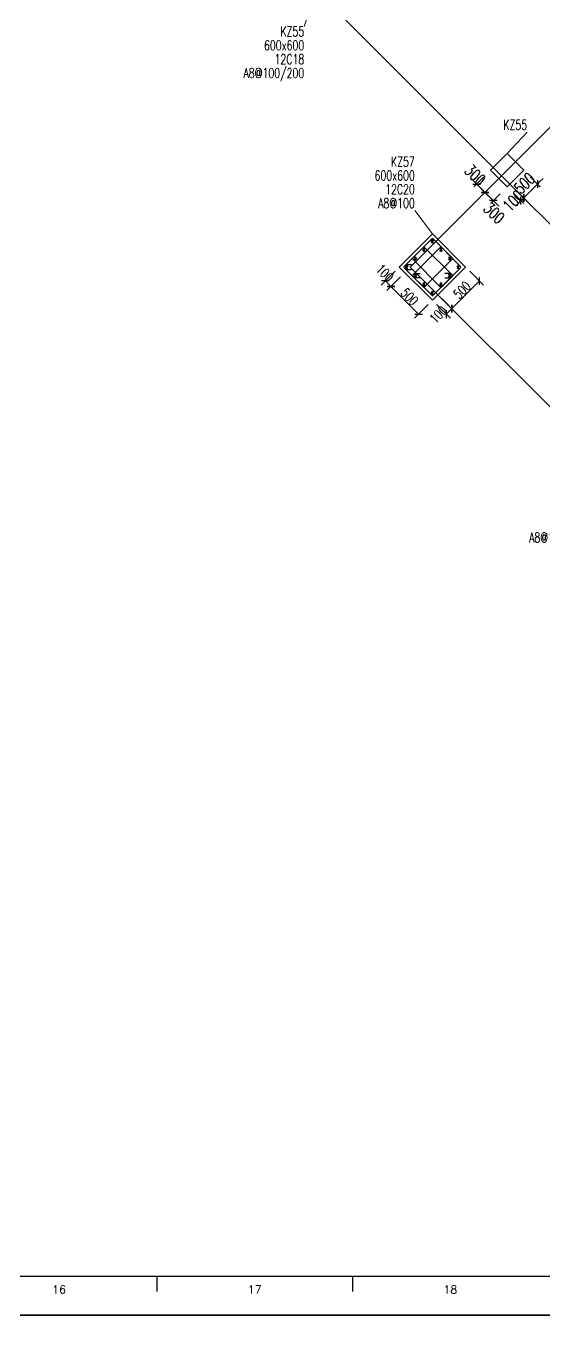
# Model space of a CAD drawing. Header units: inches. Extents: x 18712 to 314639, y 0 to 420500.
# Drawn here: x 97940 to 111177, y 167902 to 201132 of the extents above; entities that cross this region are included whole.
import ezdxf
from ezdxf.enums import TextEntityAlignment as Align
from ezdxf.lldxf.tags import DXFTag

# ---------------------------------------------------------------- set-up
doc = ezdxf.new("R2010")
doc.units = ezdxf.units.IN
doc.header["$LTSCALE"] = 1000
doc.header["$MEASUREMENT"] = 0
doc.layers.get('0').update_dxf_attribs({"true_color": 0xffffff})
for name, color, linetype, true_color in [('DIM', 3, 'Continuous', 0x00ff00), ('DOTE', 1, 'DOTE', 0xff0000), ('TK', 7, 'Continuous', 0xffffff), ('TK-TEXT', 4, 'Continuous', 0x00ffff), ('ZG-图号', 2, 'Continuous', 0xffff00), ('ZG-图名', 1, 'Continuous', 0xff0000), ('ZG-图框层', 4, 'Continuous', 0x00ffff), ('柱名称编号', 2, 'Continuous', 0xffff00), ('柱尺寸标注', 3, 'Continuous', 0x00ff00), ('柱标注引线', 2, 'Continuous', 0xffff00), ('柱箍筋', 1, 'Continuous', 0xff0000), ('柱纵筋', 1, 'Continuous', 0xff0000), ('柱集中标注', 2, 'Continuous', 0xffff00), ('砼柱', 2, 'Continuous', 0xffff00)]:
    doc.layers.add(name, color=color, linetype=linetype, true_color=true_color)
doc.styles.add('-宋体', font='simsun.ttc', dxfattribs={"height": 0.2, "bigfont": 'gbcbig.shx'})
doc.styles.add('ISOCP', font='txt.shx', dxfattribs={"height": 0.2, "bigfont": 'gbcbig.shx'})
doc.styles.add('TSSD_Dimension', font='txt.shx', dxfattribs={"height": 0.2, "bigfont": 'gbcbig.shx'})
doc.styles.add('TSSD_Rein', font='txt.shx', dxfattribs={"height": 0.2, "bigfont": 'gbcbig.shx'})
tags = doc.linetypes.add('DOTE', pattern=[2.42, 2, -0.2, 0.02, -0.2]).pattern_tags.tags
tags[10:11] = [DXFTag(74, 4), DXFTag(75, 0), DXFTag(340, '0'), DXFTag(46, 0.0), DXFTag(50, 0.0), DXFTag(44, 0.0), DXFTag(45, 0.0)]
tags[8:9] = [DXFTag(74, 4), DXFTag(75, 0), DXFTag(340, '0'), DXFTag(46, 0.0), DXFTag(50, 0.0), DXFTag(44, 0.0), DXFTag(45, 0.0)]
tags[6:7] = [DXFTag(74, 4), DXFTag(75, 0), DXFTag(340, '0'), DXFTag(46, 0.0), DXFTag(50, 0.0), DXFTag(44, 0.0), DXFTag(45, 0.0)]
tags[4:5] = [DXFTag(74, 4), DXFTag(75, 0), DXFTag(340, '0'), DXFTag(46, 0.0), DXFTag(50, 0.0), DXFTag(44, 0.0), DXFTag(45, 0.0)]

# ---------------------------------------------------------------- blocks, each defined once
blk = doc.blocks.new('A$C6f5e09ec')
at = {"layer": 'DIM', "color": 3, "lineweight": -3, "true_color": 0x00ff00}
for p, q in [((-21826, -54133), (-21897, -54062)), ((-21578, -54027), (-21826, -54275)), ((-21826, -54133), (-21755, -54204)), ((-20376, -54027), (-20129, -54275)), ((-20200, -54105), (-20200, -54303)), ((-20129, -54133), (-20200, -54204)), ((-20129, -54133), (-20058, -54062)), ((-21854, -54204), (-21656, -54204)), ((-21755, -54204), (-21543, -54416)), ((-21614, -54345), (-21685, -54275)), ((-21444, -54416), (-21642, -54416)), ((-21642, -54416), (-21444, -54416)), ((-21366, -54239), (-21614, -54487)), ((-21366, -54239), (-21614, -54487)), ((-21614, -54345), (-21543, -54416)), ((-21472, -54487), (-21543, -54416)), ((-21543, -54416), (-21331, -54628)), ((-21472, -54487), (-21402, -54557)), ((-21154, -54451), (-21402, -54699)), ((-20801, -54451), (-20553, -54699)), ((-20730, -54381), (-20482, -54628)), ((-20730, -54381), (-20482, -54628)), ((-20553, -54557), (-20200, -54204)), ((-20553, -54458), (-20553, -54656)), ((-20553, -54656), (-20553, -54458)), ((-20482, -54487), (-20553, -54557)), ((-20482, -54487), (-20412, -54416)), ((-21232, -54628), (-21430, -54628)), ((-21260, -54699), (-21331, -54628)), ((-21260, -54699), (-21190, -54769)), ((-20695, -54699), (-20765, -54769)), ((-20695, -54699), (-20624, -54628)), ((-20624, -54628), (-20695, -54699)), ((-20624, -54727), (-20624, -54529)), ((-20624, -54628), (-20553, -54557)), ((-20624, -54628), (-20553, -54557))]:
    blk.add_line(p, q, dxfattribs=at)
at = {"layer": 'DOTE', "lineweight": -3}
for p, q in [((-21119, -53992), (-14967, -47840)), ((-26210, -48901), (-23664, -51446)), ((-23664, -51446), (-21119, -53992)), ((-23452, -56325), (-21119, -53992)), ((-21119, -53992), (-18891, -56219)), ((-23452, -56325), (-18998, -60780))]:
    blk.add_line(p, q, dxfattribs=at)
at = {"layer": 'TK', "lineweight": -3}
for p, q in [((-109929, -82100), (5471, -82100)), ((-29929, -82100), (-29929, -82491)), ((-24929, -82100), (-24929, -82491))]:
    blk.add_line(p, q, dxfattribs=at)
at = {"layer": 'ZG-图框层', "lineweight": -3}
blk.add_line((-109929, -82100), (5471, -82100), dxfattribs=at)
at = {"layer": '柱尺寸标注', "color": 3, "lineweight": -3, "true_color": 0x00ff00}
for p, q in [((-23841, -56431), (-24195, -56785)), ((-21932, -56431), (-21578, -56785)), ((-24089, -56679), (-23947, -56820)), ((-23700, -56573), (-24053, -56926)), ((-23700, -56573), (-24053, -56926)), ((-23947, -56820), (-23240, -57527)), ((-22392, -57386), (-21685, -56679)), ((-22639, -57138), (-22286, -57492)), ((-22639, -57138), (-22286, -57492)), ((-22993, -57280), (-23346, -57633)), ((-22781, -57280), (-22427, -57633)), ((-22533, -57527), (-22392, -57386))]:
    blk.add_line(p, q, dxfattribs=at)
at = {"layer": '柱尺寸标注', "color": 3, "linetype": 'ByBlock', "lineweight": -3, "true_color": 0x00ff00}
for p, q in [((-23989, -56679), (-24189, -56679)), ((-24047, -56820), (-23847, -56820)), ((-23847, -56820), (-24047, -56820)), ((-21685, -56779), (-21685, -56579)), ((-22533, -57427), (-22533, -57627)), ((-22392, -57486), (-22392, -57286)), ((-22392, -57286), (-22392, -57486)), ((-23340, -57527), (-23140, -57527))]:
    blk.add_line(p, q, dxfattribs=at)
at = {"layer": '柱标注引线', "lineweight": 18}
for p, q in [((-25927, -49466), (-26163, -50184)), ((-20977, -53426), (-20466, -52877)), ((-22887, -55477), (-23337, -54877))]:
    blk.add_line(p, q, dxfattribs=at)
at = {"layer": '柱箍筋', "lineweight": 25}
for p, q in [((-22904, -55604), (-23608, -56307)), ((-23124, -55823), (-23389, -56088)), ((-23389, -56527), (-22685, -55823)), ((-22385, -56527), (-23088, -55823)), ((-22165, -56307), (-22869, -55604)), ((-22650, -55823), (-22385, -56088)), ((-23389, -56124), (-22685, -56827)), ((-22385, -56124), (-23088, -56827)), ((-23575, -56275), (-23608, -56307)), ((-23608, -56343), (-22904, -57046)), ((-23608, -56343), (-23575, -56375)), ((-23419, -56268), (-23558, -56268)), ((-23558, -56383), (-23419, -56383)), ((-23338, -56487), (-23200, -56487)), ((-22869, -57046), (-22165, -56343)), ((-22435, -56487), (-22573, -56487)), ((-23389, -56527), (-23356, -56494)), ((-23356, -56595), (-23389, -56562)), ((-23124, -56827), (-23389, -56562)), ((-23200, -56602), (-23338, -56602)), ((-22650, -56827), (-22385, -56562)), ((-22573, -56602), (-22435, -56602)), ((-22385, -56527), (-22417, -56494)), ((-22417, -56595), (-22385, -56562))]:
    blk.add_line(p, q, dxfattribs=at)
for centre, start, end in [((-23106, -55841), 45, 135), ((-22887, -55622), 45, 135), ((-22667, -55841), 45, 135), ((-23371, -56106), 135, 225), ((-22402, -56106), 315, 45), ((-23590, -56325), 135, 225), ((-23590, -56325), 135, 225), ((-23558, -56293), 90, 135), ((-23558, -56358), 225, 270), ((-23338, -56512), 90, 135), ((-22435, -56512), 45, 90), ((-22183, -56325), 315, 45), ((-23371, -56544), 135, 225), ((-23371, -56544), 135, 225), ((-23338, -56577), 225, 270), ((-22435, -56577), 270, 315), ((-22402, -56544), 315, 45), ((-22402, -56544), 315, 45), ((-23106, -56809), 225, 315), ((-22887, -57029), 225, 315), ((-22667, -56809), 225, 315)]:
    blk.add_arc(centre, 25, start, end, dxfattribs=at)
at = {"layer": '柱纵筋', "lineweight": 70}
for centre, start, end in [((-22887, -55668), 0, 180), ((-22887, -55668), 180, 0), ((-23325, -56106), 0, 180), ((-23325, -56106), 180, 0), ((-23106, -55887), 0, 180), ((-23106, -55887), 180, 0), ((-22667, -55887), 0, 180), ((-22667, -55887), 180, 0), ((-22448, -56106), 0, 180), ((-22448, -56106), 180, 0), ((-23544, -56325), 0, 180), ((-23544, -56325), 180, 0), ((-22229, -56325), 0, 180), ((-22229, -56325), 180, 0), ((-23325, -56544), 0, 180), ((-23325, -56544), 180, 0), ((-23106, -56764), 0, 180), ((-23106, -56764), 180, 0), ((-22667, -56764), 0, 180), ((-22667, -56764), 180, 0), ((-22448, -56544), 0, 180), ((-22448, -56544), 180, 0), ((-22887, -56983), 0, 180), ((-22887, -56983), 180, 0)]:
    blk.add_arc(centre, 17.5, start, end, dxfattribs=at)
at = {"layer": '砼柱', "lineweight": 35}
for p, q in [((-20977, -53426), (-21402, -53850)), ((-20553, -53850), (-20977, -53426)), ((-21402, -53850), (-20977, -54275)), ((-20977, -54275), (-20553, -53850)), ((-22887, -55477), (-23735, -56325)), ((-22038, -56325), (-22887, -55477)), ((-23735, -56325), (-22887, -57174)), ((-22887, -57174), (-22038, -56325))]:
    blk.add_line(p, q, dxfattribs=at)
at = {"layer": 'DIM', "color": 7, "true_color": 0xffffff, "style": 'TSSD_Dimension', "width": 0.7}
for s, rotation, p in [('300', 315, (-22091, -53889)), ('500', 45, (-20620, -54483)), ('100', 45, (-20904, -54930)), ('300', 315, (-21606, -54860))]:
    blk.add_text(s, height=300, rotation=rotation, dxfattribs=at).set_placement(p)
at = {"layer": 'TK', "style": 'ISOCP'}
for s, p in [('16', (-32429, -82441)), ('17', (-27429, -82441)), ('18', (-22429, -82441))]:
    blk.add_text(s, height=200, dxfattribs=at).set_placement(p, align=Align.MIDDLE_CENTER)
at = {"layer": 'TK-TEXT', "style": '-宋体', "width": 0.8}
for tag, p, height in [('若羌县文化体育广播电视和旅游局', (1803, -65292), 189), ('巴州米兰长城国家文化公园建设项目', (1723, -66433), 189), ('结构', (1854, -78522), 300), ('1:100', (4296, -78522), 300), ('2022.07', (1480, -80877), 300), ('A', (4651, -80873), 300)]:
    blk.add_attdef(tag, p, '', height=height, dxfattribs=at)
blk.add_attdef('QFAHJJ-2022-012', text='', height=300, dxfattribs=at).set_placement((3357, -67621), align=Align.CENTER)
at = {"layer": 'ZG-图号', "style": '-宋体', "width": 0.8}
blk.add_attdef('结施-03', (1805, -79277), '', height=300, dxfattribs=at)
at = {"layer": 'ZG-图名', "style": '-宋体', "width": 0.8}
blk.add_attdef('框架柱平面布置图', (1991, -69635), '', height=300, dxfattribs=at)
at = {"layer": '柱名称编号', "style": 'TSSD_Rein', "width": 0.7}
blk.add_text('KZ55', height=250, dxfattribs=at).set_placement((-26163, -50184), align=Align.TOP_RIGHT)
blk.add_text('KZ57', height=250, dxfattribs=at).set_placement((-23337, -53759), align=Align.RIGHT)
at = {"layer": '柱尺寸标注', "color": 7, "true_color": 0xffffff, "style": 'TSSD_Rein', "width": 0.7}
for s, rotation, p in [('100', 315, (-24348, -56405)), ('500', 45, (-22200, -57159)), ('500', 315, (-23720, -57012)), ('100', 45, (-22806, -57786))]:
    blk.add_text(s, height=250, rotation=rotation, dxfattribs=at).set_placement(p)
at = {"layer": '柱集中标注', "style": 'TSSD_Rein', "width": 0.7}
for s, p in [('600x600', (-26163, -50537)), ('12C18', (-26163, -50890)), ('A8@100/200', (-26163, -51242)), ('A8@100/200', (-18864, -63106))]:
    blk.add_text(s, height=250, dxfattribs=at).set_placement(p, align=Align.TOP_RIGHT)
for s, p in [('KZ55', (-20466, -52818)), ('600x600', (-23337, -54112)), ('12C20', (-23337, -54464)), ('A8@100', (-23337, -54817))]:
    blk.add_text(s, height=250, dxfattribs=at).set_placement(p, align=Align.RIGHT)

msp = doc.modelspace()

# ---------------------------------------------------------------- linework, layer by layer
at = {"layer": 'TK', "lineweight": -3}
for points in [[(18712.2, 252300), (18712.2, 168200), (137612.2, 168200), (137612.2, 252300)], [(18712.2, 168200), (18712.2, 84100), (137612.2, 84100), (137612.2, 168200)]]:
    msp.add_lwpolyline(points, close=True, dxfattribs=at)
at = {"layer": 'ZG-图框层', "lineweight": -3}
for points in [[(18712.2, 168200), (137612.2, 168200), (137612.2, 252300), (18712.2, 252300)], [(18712.2, 84100), (137612.2, 84100), (137612.2, 168200), (18712.2, 168200)]]:
    msp.add_lwpolyline(points, close=True, dxfattribs=at)

# ---------------------------------------------------------------- block references
msp.add_blockref('A$C6f5e09ec', (131212.2, 251300))

doc.saveas('drawing.dxf')
